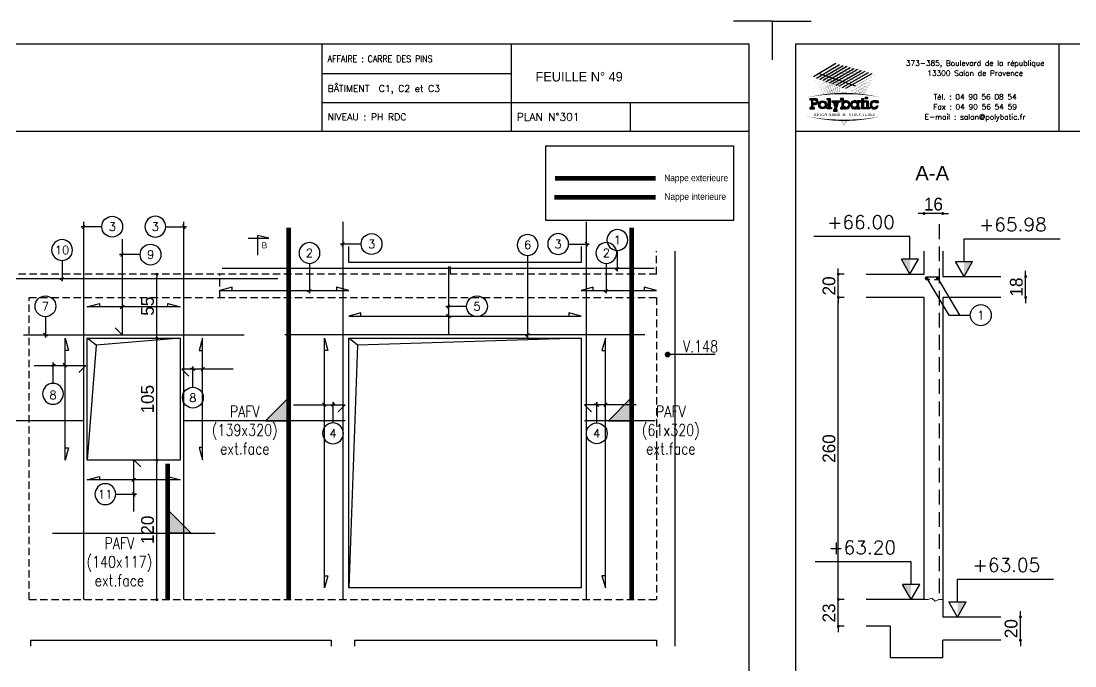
# Model space of a CAD drawing. Header units: metres. Extents: x -5618 to 118954, y -306 to 4637.
# Drawn here: x 39926 to 40833, y 1039 to 1594 of the extents above; entities that cross this region are included whole.
import ezdxf
from ezdxf.enums import TextEntityAlignment as Align

# ---------------------------------------------------------------- set-up
doc = ezdxf.new("R2010")
doc.units = ezdxf.units.M
doc.linetypes.add('CACHE', pattern=[9.525, 6.35, -3.175])
doc.linetypes.add('CACHEX2', pattern=[19.05, 12.7, -6.35])
for name, color, linetype in [('COTATION', 1, 'Continuous'), ('GO-CARTOUCHE', 7, 'Continuous'), ('GO-FER-HA', 140, 'Continuous'), ('GO-TEXTE', 9, 'Continuous'), ('K_ENT_M_Building_V.76', 7, 'Continuous'), ('STR_COTATION', 1, 'Continuous'), ('STR_TS', 22, 'Continuous'), ('STR_TS_TXT', 7, 'Continuous'), ('STR_VOI-POT', 6, 'Continuous')]:
    doc.layers.add(name, color=color, linetype=linetype)
doc.layers.add('Kofragna_forma', color=7, linetype='Continuous', lineweight=70)
doc.styles.add('GrDimensions', font='simplex.shx')
doc.styles.add('Lucida', font='LSANSI.TTF')
doc.styles.add('POLYBATIC', font='TIMES.TTF')
doc.styles.add('schéma', font='simplex.shx')
doc.styles.add('TEXTE', font='romans.shx')
doc.styles.add('TEXTE TS', font='romans.shx', dxfattribs={"width": 0.7, "oblique": 15})
doc.styles.add('TEXTEBA', font='ARIAL.TTF')
doc.dimstyles.new('COUPE-20', dxfattribs={"dimscale": 0.5, "dimtxt": 22, "dimasz": 5, "dimexe": 0.05, "dimexo": 0, "dimgap": 5, "dimtad": 1, "dimdec": 0, "dimdsep": 46, "dimtxsty": 'Standard', "dimblk1": 'DOT', "dimblk2": 'DOT', "dimsah": 1, "dimcen": 0, "dimdle": 150, "dimclrd": 1, "dimclre": 1, "dimclrt": 7, "dimadec": 0, "dimazin": 0, "dimtfac": 1, "dimtdec": 0, "dimtix": 1, "dimtmove": 2, "dimatfit": 3, "dimldrblk": 'DOT', "dimfxl": 0, "dimtvp": 1, "dimtolj": 1, "dimtzin": 0, "dimarcsym": 0})

# ---------------------------------------------------------------- blocks, each defined once
blk = doc.blocks.new('ime')
at = {"layer": 'COTATION', "const_width": 2.5}
blk.add_lwpolyline([(1.25, 0, -1), (-1.25, 0, -1)], format="xyb", close=True, dxfattribs=at)
at = {"layer": 'COTATION'}
blk.add_lwpolyline([(41.09, 0), (0, 0)], dxfattribs=at)
at = {"layer": 'COTATION', "color": 7, "style": 'TEXTE TS', "width": 0.8}
blk.add_attdef('NAME', (9.08, 2), '', height=10, dxfattribs=at)
blk = doc.blocks.new('mrega')
at = {"layer": 'STR_TS_TXT', "style": 'TEXTE TS', "width": 0.8}
for tag, p in [('ST10', (14.48, 0)), ('DIM', (14.48, -16)), ('NOTE', (14.48, -32))]:
    blk.add_attdef(tag, text='', height=10, dxfattribs=at).set_placement(p, align=Align.CENTER)
blk = doc.blocks.new('A$C6F247267')
blk.add_hatch(color=256).paths.add_polyline_path([(0, -0.2), (-0.2, 0), (0, 0)])
blk.add_lwpolyline([(-0.2, 0), (0, 0), (0, -0.2), (-0.2, 0)])
blk = doc.blocks.new('_DOT')
at = {"color": 0, "linetype": 'ByBlock'}
blk.add_line((-0.5, 0), (-1, 0), dxfattribs=at)
at = {"color": 0, "linetype": 'ByBlock', "const_width": 0.5}
blk.add_lwpolyline([(-0.25, 0, 1), (0.25, 0, 1)], format="xyb", close=True, dxfattribs=at)
blk = doc.blocks.new('*D993')
at = {"layer": 'DEFPOINTS', "color": 0, "lineweight": -3, "ltscale": 4.5}
for p in [(40042.39, 1215.79), (40062.54, 1215.79, 187.69), (40055.32, 1095.79, 187.69)]:
    blk.add_point(p, dxfattribs=at)
at = {"layer": 'STR_COTATION', "color": 1, "lineweight": -2, "ltscale": 4.5}
for p, q in [((40042.38, 1215.79), (40042.37, 1215.79)), ((40042.39, 1098.29), (40042.39, 1213.29)), ((40042.37, 1095.79), (40042.37, 1095.79))]:
    blk.add_line(p, q, dxfattribs=at)
at = {"layer": 'STR_COTATION', "color": 1, "lineweight": -2, "ltscale": 4.5, "xscale": 2.5, "yscale": 2.5, "zscale": 2.5}
for p, rotation in [((40042.39, 1215.79), 90), ((40042.39, 1095.79), 270)]:
    blk.add_blockref('_DOT', p, dxfattribs=dict(at, rotation=rotation))
at = {"layer": 'STR_COTATION', "color": 7, "lineweight": -3, "ltscale": 4.5, "insert": (40034.39, 1155.79), "char_height": 11, "attachment_point": 5, "rotation": 90}
blk.add_mtext('\\A1;120', dxfattribs=at)
blk = doc.blocks.new('*D994')
at = {"layer": 'DEFPOINTS', "color": 0, "lineweight": -3, "ltscale": 4.5}
for p in [(40042.39, 1320.79), (40062.54, 1320.79, 187.69), (40062.54, 1215.79, 187.69)]:
    blk.add_point(p, dxfattribs=at)
at = {"layer": 'STR_COTATION', "color": 1, "lineweight": -2, "ltscale": 4.5}
for p, q in [((40042.38, 1320.79), (40042.37, 1320.79)), ((40042.39, 1218.29), (40042.39, 1318.29)), ((40042.38, 1215.79), (40042.37, 1215.79))]:
    blk.add_line(p, q, dxfattribs=at)
at = {"layer": 'STR_COTATION', "color": 1, "lineweight": -2, "ltscale": 4.5, "xscale": 2.5, "yscale": 2.5, "zscale": 2.5}
for p, rotation in [((40042.39, 1320.79), 90), ((40042.39, 1215.79), 270)]:
    blk.add_blockref('_DOT', p, dxfattribs=dict(at, rotation=rotation))
at = {"layer": 'STR_COTATION', "color": 7, "lineweight": -3, "ltscale": 4.5, "insert": (40034.39, 1268.29), "char_height": 11, "attachment_point": 5, "rotation": 90}
blk.add_mtext('\\A1;105', dxfattribs=at)
blk = doc.blocks.new('*D995')
at = {"layer": 'DEFPOINTS', "color": 0, "lineweight": -3, "ltscale": 4.5}
for p in [(40042.39, 1375.79), (40062.54, 1375.79, 187.69), (40062.54, 1320.79, 187.69)]:
    blk.add_point(p, dxfattribs=at)
at = {"layer": 'STR_COTATION', "color": 1, "lineweight": -2, "ltscale": 4.5}
for p, q in [((40042.38, 1375.79), (40042.37, 1375.79)), ((40042.39, 1323.29), (40042.39, 1373.29)), ((40042.38, 1320.79), (40042.37, 1320.79))]:
    blk.add_line(p, q, dxfattribs=at)
at = {"layer": 'STR_COTATION', "color": 1, "lineweight": -2, "ltscale": 4.5, "xscale": 2.5, "yscale": 2.5, "zscale": 2.5}
for p, rotation in [((40042.39, 1375.79), 90), ((40042.39, 1320.79), 270)]:
    blk.add_blockref('_DOT', p, dxfattribs=dict(at, rotation=rotation))
at = {"layer": 'STR_COTATION', "color": 7, "lineweight": -3, "ltscale": 4.5, "insert": (40034.39, 1348.29), "char_height": 11, "attachment_point": 5, "rotation": 90}
blk.add_mtext('\\A1;55', dxfattribs=at)
blk = doc.blocks.new('A$C492E529B')
for color, points in [(140, [(1.413, 0.725, 1), (1.563, 0.725, 1)]), (256, [(-0.938, 0.7), (-1.138, 0.7), (-1.138, 0.6), (-1.038, 0.6), (-1.038, 0.1), (-1.138, 0.1), (-1.138, 0), (-0.838, 0), (-0.838, 0.1), (-0.938, 0.1)]), (256, [(-0.367, 0.45), (-0.268, 0.45), (-0.268, 0.55), (-0.523, 0.55), (-0.523, 0.45), (-0.473, 0.45), (-0.543, 0.253), (-0.612, 0.45), (-0.562, 0.45), (-0.562, 0.55), (-0.818, 0.55), (-0.818, 0.45), (-0.718, 0.45), (-0.595, 0.101), (-0.648, -0.05), (-0.718, -0.05), (-0.718, -0.15), (-0.468, -0.15), (-0.468, -0.05), (-0.543, -0.05)]), (256, [(1.393, 0.55), (1.292, 0.55), (1.292, 0.7), (1.193, 0.7), (1.193, 0.55), (1.093, 0.55), (1.093, 0.45), (1.193, 0.45), (1.193, 0), (1.393, 0), (1.393, 0.1), (1.292, 0.1), (1.292, 0.45), (1.393, 0.45)]), (256, [(1.613, 0.55), (1.413, 0.55), (1.413, 0.45), (1.513, 0.45), (1.513, 0.1), (1.413, 0.1), (1.413, 0), (1.712, 0), (1.712, 0.1), (1.613, 0.1)]), (256, [(2.13, 0.4), (2.283, 0.4), (2.283, 0.55), (2.183, 0.55), (2.183, 0.487, 3.359496), (2.272, 0.2), (2.166, 0.2, -3.125802)])]:
    blk.add_hatch(color=color).paths.add_polyline_path(points)
h = blk.add_hatch(color=256)
h.paths.add_polyline_path([(-1.983, 0.1), (-2.083, 0.1), (-2.083, 0.3), (-1.933, 0.3, 1), (-1.933, 0.7), (-2.283, 0.7), (-2.283, 0.6), (-2.183, 0.6), (-2.183, 0.1), (-2.283, 0.1), (-2.283, 0), (-1.983, 0)])
h.paths.add_polyline_path([(-2.083, 0.4), (-2.083, 0.6), (-1.933, 0.6, -1), (-1.933, 0.4)], flags=16)
h = blk.add_hatch(color=256)
h.paths.add_polyline_path([(-1.158, 0.275, 1), (-1.708, 0.275, 1)])
h.paths.add_polyline_path([(-1.608, 0.275, -1), (-1.258, 0.275, -1)], flags=16)
h = blk.add_hatch(color=256)
h.paths.add_polyline_path([(-0.047, 0.487), (-0.047, 0.7), (-0.248, 0.7), (-0.248, 0.6), (-0.147, 0.6), (-0.147, 0.1), (-0.248, 0.1), (-0.248, 0), (-0.047, 0), (-0.047, 0.063, 2.12132)])
h.paths.add_polyline_path([(-0.047, 0.275, -1), (0.303, 0.275, -1)], flags=16)
h = blk.add_hatch(color=256)
h.paths.add_polyline_path([(1.073, 0.1), (0.973, 0.1), (0.973, 0.45), (1.073, 0.45), (1.073, 0.55), (0.873, 0.55), (0.873, 0.487, 2.12132), (0.873, 0.063), (0.873, 0), (1.073, 0)])
h.paths.add_polyline_path([(0.523, 0.275, -1), (0.873, 0.275, -1)], flags=16)
for p, q in [((-0.595, 0.101), (-0.718, 0.45)), ((-0.648, -0.05), (-0.595, 0.101)), ((-0.543, 0.253), (-0.612, 0.45)), ((-0.543, -0.05), (-0.367, 0.45)), ((-0.543, 0.253), (-0.473, 0.45)), ((0.873, 0.55), (0.873, 0.487)), ((1.073, 0.55), (0.873, 0.55)), ((0.873, 0.063), (0.873, 0)), ((0.973, 0.1), (0.973, 0.45)), ((0.973, 0.45), (1.073, 0.45)), ((1.073, 0.1), (0.973, 0.1)), ((1.073, 0.45), (1.073, 0.55)), ((1.073, 0), (1.073, 0.1)), ((2.166, 0.2), (2.272, 0.2)), ((0.873, 0), (1.073, 0))]:
    blk.add_line(p, q)
for points in [[(-2.283, 0.7), (-1.933, 0.7)], [(-2.283, 0.7), (-2.283, 0.6), (-2.183, 0.6), (-2.183, 0.1), (-2.283, 0.1), (-2.283, 0), (-1.983, 0), (-1.983, 0.1), (-2.083, 0.1), (-2.083, 0.3), (-1.933, 0.3)], [(-2.083, 0.4), (-2.083, 0.6), (-1.933, 0.6)], [(-2.083, 0.4), (-1.933, 0.4)], [(-1.138, 0.7), (-0.938, 0.7), (-0.938, 0.1), (-0.838, 0.1), (-0.838, 0), (-1.138, 0), (-1.138, 0.1), (-1.038, 0.1), (-1.038, 0.6), (-1.138, 0.6), (-1.138, 0.7)], [(-0.818, 0.55), (-0.562, 0.55)], [(-0.818, 0.55), (-0.818, 0.45), (-0.718, 0.45)], [(-0.612, 0.45), (-0.562, 0.45), (-0.562, 0.55)], [(-0.523, 0.55), (-0.268, 0.55), (-0.268, 0.45), (-0.367, 0.45)], [(-0.473, 0.45), (-0.523, 0.45), (-0.523, 0.55)], [(-0.248, 0.7), (-0.248, 0.6), (-0.147, 0.6), (-0.147, 0.1), (-0.248, 0.1), (-0.248, 0), (-0.047, 0), (-0.047, 0.063)], [(-0.047, 0.487), (-0.047, 0.7), (-0.248, 0.7)], [(1.093, 0.55), (1.193, 0.55), (1.193, 0.7), (1.292, 0.7), (1.292, 0.55), (1.393, 0.55), (1.393, 0.45), (1.292, 0.45), (1.292, 0.1), (1.393, 0.1), (1.393, 0), (1.193, 0), (1.193, 0.45), (1.093, 0.45)], [(1.093, 0.45), (1.093, 0.55)], [(1.413, 0.45), (1.413, 0.55), (1.613, 0.55), (1.613, 0.1), (1.712, 0.1), (1.712, 0), (1.413, 0), (1.413, 0.1), (1.513, 0.1), (1.513, 0.45), (1.413, 0.45)], [(2.183, 0.487), (2.183, 0.55), (2.283, 0.55), (2.283, 0.4), (2.13, 0.4)], [(-0.648, -0.05), (-0.718, -0.05), (-0.718, -0.15), (-0.468, -0.15), (-0.468, -0.05), (-0.543, -0.05)]]:
    blk.add_lwpolyline(points)
at = {"color": 140}
blk.add_circle((1.488, 0.725), 0.075, dxfattribs=at)
for centre, radius in [((-1.433, 0.275), 0.275), ((-1.433, 0.275), 0.175), ((0.128, 0.275), 0.175), ((0.698, 0.275), 0.175)]:
    blk.add_circle(centre, radius)
for centre, radius, start, end in [((-1.933, 0.5), 0.2, 270, 90), ((-1.933, 0.5), 0.1, 270, 90), ((0.128, 0.275), 0.275, 230.4788, 129.5212), ((0.698, 0.275), 0.275, 50.4788, 309.5212), ((2.008, 0.275), 0.275, 50.4788, 344.17338), ((2.008, 0.275), 0.175, 45.58469, 334.62307)]:
    blk.add_arc(centre, radius, start, end)
blk = doc.blocks.new('POLYBATIC')
at = {"color": 140}
for p, q in [((-0.43, 3.281), (-1.602, 2.578)), ((-1.435, 2.518), (-0.241, 3.228)), ((-1.309, 2.754), (0.586, 2.109)), ((-1.268, 2.457), (-0.053, 3.175)), ((0.135, 3.121), (-1.101, 2.397)), ((-0.934, 2.337), (0.323, 3.068)), ((-0.767, 2.276), (0.511, 3.015)), ((0.7, 2.962), (-0.6, 2.216)), ((-0.433, 2.156), (0.888, 2.908)), ((1.076, 2.855), (-0.266, 2.095)), ((-0.099, 2.035), (1.264, 2.802)), ((1.452, 2.749), (0.067, 1.974))]:
    blk.add_line(p, q, dxfattribs=at)
for points in [[(-1.602, 2.578, 0, 0.0156, 0), (-1.016, 2.93, 0, 0, 0)], [(-1.435, 2.518, 0, 0.0156, 0), (-0.838, 2.873, 0, 0, 0)], [(-0.361, 2.432, 0.0156, 0, 0), (-1.309, 2.754, 0, 0, 0)], [(-0.8, 1.684, 0.0121, 0, 0), (-1.309, 2.754, 0, 0, 0)], [(-1.268, 2.457, 0, 0.0156, 0), (-0.661, 2.816, 0, 0, 0)], [(-0.2, 2.524, 0.0156, 0, 0), (-1.162, 2.842, 0, 0, 0)], [(-0.692, 1.693, 0.0126, 0, 0), (-1.162, 2.842, 0, 0, 0)], [(-1.101, 2.397, 0, 0.0156, 0), (-0.483, 2.759, 0, 0, 0)], [(-1.016, 2.93, 0.0156, 0, 0), (-0.43, 3.281, 0, 0, 0)], [(-0.039, 2.617, 0.0156, 0, 0), (-1.016, 2.93, 0, 0, 0)], [(-0.589, 1.7, 0.0131, 0, 0), (-1.016, 2.93, 0, 0, 0)], [(-0.391, 2.983, 0, 0.0156, 0), (-0.923, 2.663, 0, 0, 0)], [(0.122, 2.71, 0.0156, 0, 0), (-0.869, 3.018, 0, 0, 0)], [(-0.491, 1.706, 0.0136, 0, 0), (-0.869, 3.018, 0, 0, 0)], [(-0.838, 2.873, 0.0156, 0, 0), (-0.241, 3.228, 0, 0, 0)], [(0.283, 2.803, 0.0156, 0, 0), (-0.723, 3.105, 0, 0, 0)], [(-0.398, 1.71, 0.014, 0, 0), (-0.723, 3.105, 0, 0, 0)], [(-0.661, 2.816, 0.0156, 0, 0), (-0.053, 3.175, 0, 0, 0)], [(0.444, 2.896, 0.0156, 0, 0), (-0.576, 3.193, 0, 0, 0)], [(-0.309, 1.714, 0.0145, 0, 0), (-0.576, 3.193, 0, 0, 0)], [(-0.483, 2.759, 0.0156, 0, 0), (0.135, 3.121, 0, 0, 0)], [(0.605, 2.988, 0.0156, 0, 0), (-0.43, 3.281, 0, 0, 0)], [(-0.225, 1.716, 0.0149, 0, 0), (-0.43, 3.281, 0, 0, 0)], [(-0.305, 2.702, 0.0156, 0, 0), (0.323, 3.068, 0, 0, 0)], [(-0.128, 2.646, 0.0156, 0, 0), (0.511, 3.015, 0, 0, 0)], [(0.05, 2.589, 0.0156, 0, 0), (0.7, 2.962, 0, 0, 0)], [(0.227, 2.532, 0.0156, 0, 0), (0.888, 2.908, 0, 0, 0)], [(1.289, 2.5, 0, 0.0156, 0), (0.283, 2.803, 0, 0, 0)], [(0.405, 2.475, 0.0156, 0, 0), (1.076, 2.855, 0, 0, 0)], [(1.465, 2.598, 0, 0.0156, 0), (0.444, 2.896, 0, 0, 0)], [(0.582, 2.418, 0.0156, 0, 0), (1.264, 2.802, 0, 0, 0)], [(1.641, 2.695, 0, 0.0156, 0), (0.605, 2.988, 0, 0, 0)], [(0.76, 2.362, 0.0156, 0, 0), (1.452, 2.749, 0, 0, 0)], [(-0.684, 2.246, 0.0156, 0, 0), (-1.602, 2.578, 0, 0, 0)], [(-1.031, 1.66, 0.0111, 0, 0), (-1.602, 2.578, 0, 0, 0)], [(-1.456, 2.344, 0, 0.0156, 0), (-0.923, 2.663, 0, 0, 0)], [(-0.522, 2.339, 0.0156, 0, 0), (-1.455, 2.666, 0, 0, 0)], [(-0.913, 1.673, 0.0116, 0, 0), (-1.455, 2.666, 0, 0, 0)], [(-1.31, 2.109, 0, 0.0156, 0), (-0.831, 2.397, 0, 0, 0)], [(-0.934, 2.337, 0, 0.0156, 0), (-0.305, 2.702, 0, 0, 0)], [(-0.352, 2.685, 0, 0.0156, 0), (-0.831, 2.397, 0, 0, 0)], [(-0.767, 2.276, 0, 0.0156, 0), (-0.128, 2.646, 0, 0, 0)], [(-0.312, 2.386, 0, 0.0156, 0), (-0.739, 2.131, 0, 0, 0)], [(0.234, 1.914, 0, 0.0156, 0), (-0.684, 2.246, 0, 0, 0)], [(-0.6, 2.216, 0, 0.0156, 0), (0.05, 2.589, 0, 0, 0)], [(0.41, 2.012, 0, 0.0156, 0), (-0.522, 2.339, 0, 0, 0)], [(-0.433, 2.156, 0, 0.0156, 0), (0.227, 2.532, 0, 0, 0)], [(0.586, 2.109, 0, 0.0156, 0), (-0.361, 2.432, 0, 0, 0)], [(-0.266, 2.095, 0, 0.0156, 0), (0.405, 2.475, 0, 0, 0)], [(0.762, 2.207, 0, 0.0156, 0), (-0.2, 2.524, 0, 0, 0)], [(-0.099, 2.035, 0, 0.0156, 0), (0.582, 2.418, 0, 0, 0)], [(0.937, 2.305, 0, 0.0156, 0), (-0.039, 2.617, 0, 0, 0)], [(0.067, 1.974, 0, 0.0156, 0), (0.76, 2.362, 0, 0, 0)], [(1.113, 2.402, 0, 0.0156, 0), (0.122, 2.71, 0, 0, 0)], [(0.234, 1.914, 0, 0.0156, 0), (0.937, 2.305, 0, 0, 0)], [(0.587, 1.7, 0.00718, 0, 0), (0.762, 2.207, 0, 0, 0)], [(0.689, 1.693, 0.0083, 0, 0), (0.937, 2.305, 0, 0, 0)], [(0.765, 1.884, 0.0156, 0, 0), (1.342, 2.205, 0, 0, 0)], [(0.781, 1.685, 0.00933, 0, 0), (1.113, 2.402, 0, 0, 0)], [(0.852, 2.095, 0.0156, 0, 0), (1.491, 2.45, 0, 0, 0)], [(0.865, 1.678, 0.0103, 0, 0), (1.289, 2.5, 0, 0, 0)], [(0.937, 2.305, 0.0156, 0, 0), (1.641, 2.695, 0, 0, 0)], [(0.942, 1.67, 0.0112, 0, 0), (1.465, 2.598, 0, 0, 0)], [(1.012, 1.663, 0.012, 0, 0), (1.641, 2.695, 0, 0, 0)], [(-1.953, 1.508, 0, 0.0781, -0.053843), (0, 1.719, 0, 0, 0)], [(-1.165, 1.875, 0, 0.0156, 0), (-0.739, 2.131, 0, 0, 0)], [(-1.019, 1.641, 0, 0.0156, 0), (-0.646, 1.864, 0, 0, 0)], [(-0.273, 2.088, 0, 0.0156, 0), (-0.646, 1.864, 0, 0, 0)], [(-0.234, 1.79, 0, 0.00638, 0), (-0.365, 1.711, 0, 0.00638, 0)], [(1.953, 1.508, 0, 0.0781, 0.053843), (0, 1.719, 0, 0, 0)], [(0.213, 1.74, 0, 0.0156, 0), (0.852, 2.095, 0, 0, 0)], [(0.21, 1.716, 0.00323, 0, 0), (0.234, 1.914, 0, 0, 0)], [(0.349, 1.712, 0.00465, 0, 0), (0.41, 2.012, 0, 0, 0)], [(0.447, 1.708, 0.00693, 0.0156, 0), (0.767, 1.886, 0, 0, 0)], [(0.474, 1.706, 0.00597, 0, 0), (0.586, 2.109, 0, 0, 0)], [(0.68, 1.675, 0.0156, 0, 0), (1.193, 1.96, 0, 0, 0)], [(0.96, 1.668, 0.00293, 0, 0), (1.044, 1.715, 0, 0, 0)], [(-1.953, 0.523, 0, 0.0781, 0.053843), (0, 0.312, 0, 0, 0)], [(1.953, 0.523, 0, 0.0781, -0.053843), (0, 0.312, 0, 0, 0)], [(0, 0, 0, 0.00381, 0), (-0.195, 0.315, 0, 0.00381, 0)], [(0, 0, 0, 0.00368, 0), (-0.171, 0.314, 0, 0.00368, 0)], [(0, 0, 0, 0.00356, 0), (-0.149, 0.314, 0, 0.00356, 0)], [(0, 0, 0, 0.00345, 0), (-0.128, 0.313, 0, 0.00345, 0)], [(0, 0, 0, 0.00334, 0), (-0.109, 0.313, 0, 0.00334, 0)], [(0, 0, 0, 0.00324, 0), (-0.09, 0.313, 0, 0.00324, 0)], [(0, 0, 0, 0.00315, 0), (-0.073, 0.313, 0, 0.00315, 0)], [(0, 0, 0, 0.00306, 0), (-0.056, 0.313, 0, 0.00306, 0)], [(0, 0, 0, 0.00306, 0), (-0.056, 0.313, 0, 0.00306, 0)], [(0, 0, 0, 0.00298, 0), (-0.041, 0.313, 0, 0.00298, 0)], [(0, 0, 0, 0.0051, 0), (0.038, 0.313, 0, 0.0051, 0)], [(0, 0, 0, 0.00425, 0), (0.127, 0.313, 0, 0.00425, 0)], [(0, 0, 0, 0.00408, 0), (0.145, 0.314, 0, 0.00408, 0)], [(0, 0, 0, 0.00392, 0), (0.162, 0.314, 0, 0.00392, 0)], [(0, 0, 0, 0.00378, 0), (0.177, 0.314, 0, 0.00378, 0)], [(0, 0, 0, 0.00365, 0), (0.191, 0.315, 0, 0.00365, 0)], [(0, 0, 0, 0.00486, 0), (0.064, 0.313, 0, 0.00486, 0)], [(0, 0, 0, 0.00464, 0), (0.087, 0.313, 0, 0.00464, 0)], [(0, 0, 0, 0.00443, 0), (0.108, 0.313, 0, 0.00443, 0)]]:
    blk.add_lwpolyline(points, format="xyseb", dxfattribs=at)
at = {"color": 5, "xscale": 0.78125, "yscale": 0.78125, "zscale": 0.78125}
blk.add_blockref('A$C492E529B', (0, 0.91), dxfattribs=at)
at = {"lineweight": 60, "style": 'POLYBATIC'}
for s, p in [('BÉTON ARMÉ', (-1.587, 0.547)), ('STRUCTURES', (0.24, 0.547))]:
    blk.add_text(s, height=0.1406, dxfattribs=at).set_placement(p)
at = {"color": 140, "style": 'POLYBATIC'}
blk.add_text('&', height=0.141, dxfattribs=at).set_placement((0, 0.547), align=Align.CENTER)
blk = doc.blocks.new('*D1007')
at = {"layer": 'COTATION', "color": 1, "lineweight": -2, "ltscale": 4.5}
for p, q in [((40629.01, 1098.29), (40629.01, 1100.79)), ((40634.01, 1095.79), (40628.99, 1095.79)), ((40629.01, 1072.79), (40629.01, 1095.79)), ((40634.01, 1072.79), (40628.99, 1072.79)), ((40629.01, 1070.29), (40629.01, 1067.79))]:
    blk.add_line(p, q, dxfattribs=at)
at = {"layer": 'DEFPOINTS', "color": 0, "lineweight": -3, "ltscale": 4.5}
for p in [(40629.01, 1095.79), (40652.85, 1095.79), (40652.85, 1072.79)]:
    blk.add_point(p, dxfattribs=at)
at = {"layer": 'COTATION', "color": 1, "lineweight": -2, "ltscale": 4.5, "xscale": 2.5, "yscale": 2.5, "zscale": 2.5}
for p, rotation in [((40629.01, 1095.79), 270), ((40629.01, 1072.79), 90)]:
    blk.add_blockref('_DOT', p, dxfattribs=dict(at, rotation=rotation))
at = {"layer": 'COTATION', "color": 7, "lineweight": -3, "ltscale": 4.5, "insert": (40621.01, 1084.29), "char_height": 11, "attachment_point": 5, "rotation": 90}
blk.add_mtext('\\A1;23', dxfattribs=at)
blk = doc.blocks.new('*D1008')
at = {"layer": 'COTATION', "color": 1, "lineweight": -2, "ltscale": 4.5}
for p, q in [((40634.01, 1355.79), (40628.99, 1355.79)), ((40629.01, 1098.29), (40629.01, 1353.29)), ((40634.01, 1095.79), (40628.99, 1095.79))]:
    blk.add_line(p, q, dxfattribs=at)
at = {"layer": 'DEFPOINTS', "color": 0, "lineweight": -3, "ltscale": 4.5}
for p in [(40629.01, 1355.79), (40652.85, 1355.79), (40652.85, 1095.79)]:
    blk.add_point(p, dxfattribs=at)
at = {"layer": 'COTATION', "color": 1, "lineweight": -2, "ltscale": 4.5, "xscale": 2.5, "yscale": 2.5, "zscale": 2.5}
for p, rotation in [((40629.01, 1355.79), 90), ((40629.01, 1095.79), 270)]:
    blk.add_blockref('_DOT', p, dxfattribs=dict(at, rotation=rotation))
at = {"layer": 'COTATION', "color": 7, "lineweight": -3, "ltscale": 4.5, "insert": (40621.01, 1225.79), "char_height": 11, "attachment_point": 5, "rotation": 90}
blk.add_mtext('\\A1;260', dxfattribs=at)
blk = doc.blocks.new('*D1009')
at = {"layer": 'COTATION', "color": 1, "lineweight": -2, "ltscale": 4.5}
for p, q in [((40629.01, 1378.29), (40629.01, 1380.79)), ((40634.01, 1375.79), (40628.99, 1375.79)), ((40629.01, 1355.79), (40629.01, 1375.79)), ((40634.01, 1355.79), (40628.99, 1355.79)), ((40629.01, 1353.29), (40629.01, 1350.79))]:
    blk.add_line(p, q, dxfattribs=at)
at = {"layer": 'DEFPOINTS', "color": 0, "lineweight": -3, "ltscale": 4.5}
for p in [(40629.01, 1375.79), (40652.85, 1375.79), (40652.85, 1355.79)]:
    blk.add_point(p, dxfattribs=at)
at = {"layer": 'COTATION', "color": 1, "lineweight": -2, "ltscale": 4.5, "xscale": 2.5, "yscale": 2.5, "zscale": 2.5}
for p, rotation in [((40629.01, 1375.79), 270), ((40629.01, 1355.79), 90)]:
    blk.add_blockref('_DOT', p, dxfattribs=dict(at, rotation=rotation))
at = {"layer": 'COTATION', "color": 7, "lineweight": -3, "ltscale": 4.5, "insert": (40621.01, 1365.79), "char_height": 11, "attachment_point": 5, "rotation": 90}
blk.add_mtext('\\A1;20', dxfattribs=at)
blk = doc.blocks.new('*D1010')
at = {"layer": 'DEFPOINTS', "color": 0, "lineweight": -3, "ltscale": 4.5}
for p in [(40702.85, 1428.07), (40702.85, 1395.79, 187.69), (40718.85, 1395.79, 187.69)]:
    blk.add_point(p, dxfattribs=at)
at = {"layer": 'STR_COTATION', "color": 1, "lineweight": -2, "ltscale": 4.5}
for p, q in [((40700.35, 1428.07), (40697.85, 1428.07)), ((40702.85, 1428.08), (40702.85, 1428.09)), ((40718.85, 1428.07), (40702.85, 1428.07)), ((40718.85, 1428.08), (40718.85, 1428.09)), ((40721.35, 1428.07), (40723.85, 1428.07))]:
    blk.add_line(p, q, dxfattribs=at)
at = {"layer": 'STR_COTATION', "color": 1, "lineweight": -2, "ltscale": 4.5, "xscale": 2.5, "yscale": 2.5, "zscale": 2.5}
blk.add_blockref('_DOT', (40702.85, 1428.07), dxfattribs=at)
at = {"layer": 'STR_COTATION', "color": 1, "lineweight": -2, "ltscale": 4.5, "xscale": 2.5, "yscale": 2.5, "zscale": 2.5, "rotation": 180}
blk.add_blockref('_DOT', (40718.85, 1428.07), dxfattribs=at)
at = {"layer": 'STR_COTATION', "color": 7, "lineweight": -3, "ltscale": 4.5, "insert": (40710.85, 1436.07), "char_height": 11, "attachment_point": 5}
blk.add_mtext('\\A1;16', dxfattribs=at)
blk = doc.blocks.new('*D1011')
at = {"layer": 'DEFPOINTS', "color": 0, "lineweight": -3, "ltscale": 4.5}
for p in [(40768.85, 1080.79, 187.69), (40785.76, 1080.79), (40766.88, 1060.79, 187.69)]:
    blk.add_point(p, dxfattribs=at)
at = {"layer": 'STR_COTATION', "color": 1, "lineweight": -2, "ltscale": 4.5}
for p, q in [((40785.76, 1083.29), (40785.76, 1085.79)), ((40785.76, 1060.79), (40785.76, 1080.79)), ((40785.78, 1080.79), (40785.79, 1080.79)), ((40785.76, 1058.29), (40785.76, 1055.79)), ((40785.78, 1060.79), (40785.79, 1060.79))]:
    blk.add_line(p, q, dxfattribs=at)
at = {"layer": 'STR_COTATION', "color": 1, "lineweight": -2, "ltscale": 4.5, "xscale": 2.5, "yscale": 2.5, "zscale": 2.5}
for p, rotation in [((40785.76, 1080.79), 270), ((40785.76, 1060.79), 90)]:
    blk.add_blockref('_DOT', p, dxfattribs=dict(at, rotation=rotation))
at = {"layer": 'STR_COTATION', "color": 7, "lineweight": -3, "ltscale": 4.5, "insert": (40777.76, 1070.79), "char_height": 11, "attachment_point": 5, "rotation": 90}
blk.add_mtext('\\A1;20', dxfattribs=at)
blk = doc.blocks.new('*D1012')
at = {"layer": 'DEFPOINTS', "color": 0, "lineweight": -3, "ltscale": 4.5}
for p in [(40768.85, 1373.79, 281.53), (40790.26, 1373.79), (40768.85, 1355.79, 281.53)]:
    blk.add_point(p, dxfattribs=at)
at = {"layer": 'STR_COTATION', "color": 1, "lineweight": -2, "ltscale": 4.5}
for p, q in [((40790.26, 1376.29), (40790.26, 1378.79)), ((40790.26, 1355.79), (40790.26, 1373.79)), ((40790.27, 1373.79), (40790.28, 1373.79)), ((40790.26, 1353.29), (40790.26, 1350.79)), ((40790.27, 1355.79), (40790.28, 1355.79))]:
    blk.add_line(p, q, dxfattribs=at)
at = {"layer": 'STR_COTATION', "color": 1, "lineweight": -2, "ltscale": 4.5, "xscale": 2.5, "yscale": 2.5, "zscale": 2.5}
for p, rotation in [((40790.26, 1373.79), 270), ((40790.26, 1355.79), 90)]:
    blk.add_blockref('_DOT', p, dxfattribs=dict(at, rotation=rotation))
at = {"layer": 'STR_COTATION', "color": 7, "lineweight": -3, "ltscale": 4.5, "insert": (40782.26, 1364.79), "char_height": 11, "attachment_point": 5, "rotation": 90}
blk.add_mtext('\\A1;18', dxfattribs=at)

msp = doc.modelspace()

# ---------------------------------------------------------------- linework, layer by layer
for p, q in [((40184.42, 1573.71), (40184.42, 1498.77)), ((40347.39, 1573.74), (40347.39, 1498.77)), ((40184.42, 1548.71), (40347.39, 1548.71)), ((40184.42, 1523.72), (40347.39, 1523.72)), ((40347.39, 1523.74), (40552.24, 1523.74)), ((40449.73, 1523.74), (40449.73, 1498.77))]:
    msp.add_line(p, q)
at = {"color": 7, "linetype": 'Continuous', "lineweight": -3}
for p, q in [((40698.03, 1388.79, 187.69), (40683.28, 1388.79, 187.69)), ((40690.65, 1375.79, 187.69), (40683.28, 1388.79, 187.69)), ((40698.03, 1388.79, 187.69), (40683.28, 1388.79, 187.69)), ((40690.65, 1375.79, 187.69), (40683.28, 1388.79, 187.69)), ((40690.65, 1375.79, 187.69), (40698.03, 1388.79, 187.69)), ((40690.65, 1375.79, 187.69), (40698.03, 1388.79, 187.69)), ((40729.84, 1386.79, 281.53), (40744.59, 1386.79, 281.53)), ((40737.22, 1373.79, 281.53), (40729.84, 1386.79, 281.53)), ((40729.84, 1386.79, 281.53), (40744.59, 1386.79, 281.53)), ((40737.22, 1373.79, 281.53), (40729.84, 1386.79, 281.53)), ((40737.22, 1373.79, 281.53), (40744.59, 1386.79, 281.53)), ((40737.22, 1373.79, 281.53), (40744.59, 1386.79, 281.53)), ((40699.08, 1108.79, 187.69), (40684.33, 1108.79, 187.69)), ((40691.71, 1095.79, 187.69), (40684.33, 1108.79, 187.69)), ((40699.08, 1108.79, 187.69), (40684.33, 1108.79, 187.69)), ((40691.71, 1095.79, 187.69), (40684.33, 1108.79, 187.69)), ((40691.71, 1095.79, 187.69), (40699.08, 1108.79, 187.69)), ((40691.71, 1095.79, 187.69), (40699.08, 1108.79, 187.69)), ((40724.27, 1093.79, 187.69), (40739.02, 1093.79, 187.69)), ((40731.65, 1080.79, 187.69), (40724.27, 1093.79, 187.69)), ((40724.27, 1093.79, 187.69), (40739.02, 1093.79, 187.69)), ((40731.65, 1080.79, 187.69), (40724.27, 1093.79, 187.69)), ((40731.65, 1080.79, 187.69), (40739.02, 1093.79, 187.69)), ((40731.65, 1080.79, 187.69), (40739.02, 1093.79, 187.69))]:
    msp.add_line(p, q, dxfattribs=at)
for points in [[(40572.24, 1560.38), (40572.24, 1593.71), (40538.91, 1593.71)], [(40572.24, 1560.38), (40572.24, 1593.71), (40605.57, 1593.71)], [(40818.88, 1573.71), (40818.89, 1498.77)], [(40552.24, 1498.77), (39192.38, 1498.77)], [(41952.1, 1498.77), (40592.24, 1498.77)]]:
    msp.add_lwpolyline(points)
for points in [[(39192.38, 1573.71), (39192.38, 623.81), (40552.24, 623.81), (40552.24, 1573.71)], [(40592.24, 1573.71), (40592.24, 623.81), (41952.1, 623.81), (41952.1, 1573.71)]]:
    msp.add_lwpolyline(points, close=True)
at = {"lineweight": 18, "elevation": 187.69}
msp.add_lwpolyline([(40718.85, 1095.79), (40715.39, 1095.79), (40712.37, 1094.36), (40709.62, 1097.13), (40706.46, 1095.79), (40702.85, 1095.79)], dxfattribs=at)
at = {"color": 7, "linetype": 'Continuous', "lineweight": -3}
for points in [[(40683.28, 1388.79, 187.69), (40690.65, 1375.79, 187.69), (40690.65, 1388.76, 187.69)], [(40683.28, 1388.79, 187.69), (40690.65, 1375.79, 187.69), (40690.65, 1388.76, 187.69)], [(40744.59, 1386.79, 281.53), (40737.22, 1373.79, 281.53), (40737.22, 1386.76, 281.53)], [(40744.59, 1386.79, 281.53), (40737.22, 1373.79, 281.53), (40737.22, 1386.76, 281.53)], [(40684.33, 1108.79, 187.69), (40691.71, 1095.79, 187.69), (40691.71, 1108.75, 187.69)], [(40684.33, 1108.79, 187.69), (40691.71, 1095.79, 187.69), (40691.71, 1108.75, 187.69)], [(40739.02, 1093.79, 187.69), (40731.65, 1080.79, 187.69), (40731.65, 1093.75, 187.69)], [(40739.02, 1093.79, 187.69), (40731.65, 1080.79, 187.69), (40731.65, 1093.75, 187.69)]]:
    msp.add_solid(points, dxfattribs=at)
at = {"layer": 'COTATION'}
for p, q in [((40010.85, 1346.2, 375.38), (40014.21, 1349.15, 375.38)), ((40295.22, 1338.17, 281.53), (40291.87, 1341.12, 281.53)), ((39964.6, 1295.9, 281.53), (39961.65, 1299.25, 281.53)), ((40080.47, 1292.61, 281.53), (40083.42, 1295.96, 281.53)), ((40187.86, 1261.87, 281.53), (40184.91, 1265.22, 281.53)), ((40427.22, 1261.87, 281.53), (40430.17, 1265.22, 281.53)), ((40024.16, 1200.3, 281.53), (40020.81, 1197.35, 281.53))]:
    msp.add_line(p, q, dxfattribs=at)
for points, elevation in [([(40107.1, 1361.81), (40107.1, 1364.81), (40096.54, 1361.81), (40207.54, 1361.81), (40196.98, 1364.81), (40196.98, 1361.81)], 281.53), ([(40418.1, 1361.81), (40418.1, 1364.81), (40407.54, 1361.81), (40472.49, 1361.81), (40461.93, 1364.81), (40461.93, 1361.81)], 281.53), ([(40051.98, 1347.67), (40051.98, 1350.67), (40062.54, 1347.67), (39982.54, 1347.67), (39993.1, 1350.67), (39993.1, 1347.67)], 281.53), ([(40218.1, 1339.64), (40218.1, 1342.64), (40207.54, 1339.64), (40407.54, 1339.64), (40396.98, 1342.64), (40396.98, 1339.64)], 281.53), ([(39963.35, 1226.35), (39966.35, 1226.35), (39963.35, 1215.79), (39963.35, 1320.79), (39966.35, 1310.23), (39963.35, 1310.23)], 187.69), ([(40081.73, 1226.62), (40078.73, 1226.62), (40081.73, 1216.07), (40081.73, 1320.79), (40078.73, 1310.23), (40081.73, 1310.23)], 187.69), ([(40186.6, 1116.35), (40189.6, 1116.35), (40186.6, 1105.79), (40186.6, 1320.79), (40189.6, 1310.23), (40186.6, 1310.23)], 187.69), ([(40428.47, 1116.35), (40425.47, 1116.35), (40428.47, 1105.79), (40428.47, 1320.79), (40425.47, 1310.23), (40428.47, 1310.23)], 187.69), ([(40051.98, 1198.83), (40051.98, 1201.83), (40062.54, 1198.83), (39982.54, 1198.83), (39993.1, 1201.83), (39993.1, 1198.83)], 187.69)]:
    msp.add_lwpolyline(points, dxfattribs=dict(at, elevation=elevation))
at = {"layer": 'GO-FER-HA'}
for points, elevation in [([(39995.01, 1416.8, -512.322006), (39995.01, 1416.73), (39977.14, 1416.73), (39979.54, 1416.73), (39978.64, 1415.04), (39980.44, 1418.43)], 93.84), ([(40050.07, 1416.8, 512.322006), (40050.07, 1416.73), (40067.94, 1416.73), (40065.54, 1416.73), (40066.44, 1415.04), (40064.64, 1418.43)], 93.84), ([(40218.26, 1401.84, -512.322006), (40218.26, 1401.77), (40200.39, 1401.77), (40202.79, 1401.77), (40201.89, 1400.07), (40203.69, 1403.47)], 281.53), ([(40361.59, 1392.06, 512.322006), (40361.52, 1392.06), (40361.52, 1321.39), (40361.52, 1323.79), (40359.82, 1322.89), (40363.21, 1324.68)], 187.69), ([(40396.82, 1401.84, 512.322006), (40396.82, 1401.77), (40414.68, 1401.77), (40412.28, 1401.77), (40413.18, 1400.07), (40411.39, 1403.47)], 281.53), ([(40438.85, 1396.29, 512.322006), (40438.78, 1396.29), (40438.78, 1378.42), (40438.78, 1380.82), (40437.08, 1379.93), (40440.48, 1381.72)], 281.53), ([(39960.85, 1387.68, 512.322006), (39960.78, 1387.68), (39960.78, 1369.81), (39960.78, 1372.21), (39959.08, 1371.31), (39962.47, 1373.11)], 281.53), ([(40028, 1392.76, -512.322006), (40028, 1392.69), (40010.13, 1392.69), (40012.53, 1392.69), (40011.63, 1390.99), (40013.43, 1394.39)], 375.38), ([(40173.83, 1385.15, 512.322006), (40173.76, 1385.15), (40173.76, 1359.41), (40173.76, 1361.81), (40172.06, 1360.91), (40175.45, 1362.71)], 281.53), ([(40429.32, 1385.15, 512.322006), (40429.25, 1385.15), (40429.25, 1359.41), (40429.25, 1361.81), (40427.56, 1360.91), (40430.95, 1362.71)], 281.53), ([(39946.47, 1339.26, -512.322006), (39946.54, 1339.26), (39946.54, 1321.39), (39946.54, 1323.79), (39948.23, 1322.89), (39944.84, 1324.68)], 187.69), ([(40309.01, 1348.25, -512.322006), (40309.01, 1348.18), (40291.14, 1348.18), (40293.54, 1348.18), (40292.65, 1346.48), (40294.44, 1349.87)], 281.53), ([(39952.97, 1281.86, 512.322006), (39953.04, 1281.86), (39953.04, 1299.73), (39953.04, 1297.33), (39954.73, 1298.22), (39951.34, 1296.43)], 281.53), ([(40073.45, 1278.57, -512.322006), (40073.38, 1278.57), (40073.38, 1296.44), (40073.38, 1294.04), (40071.68, 1294.93), (40075.07, 1293.14)], 281.53), ([(40193.98, 1247.83, 512.322006), (40194.05, 1247.83), (40194.05, 1265.69), (40194.05, 1263.29), (40195.75, 1264.19), (40192.35, 1262.4)], 281.53), ([(40421.1, 1247.83, -512.322006), (40421.03, 1247.83), (40421.03, 1265.69), (40421.03, 1263.29), (40419.33, 1264.19), (40422.72, 1262.4)], 281.53), ([(40007.02, 1186.57, 512.322006), (40007.02, 1186.5), (40024.89, 1186.5), (40022.49, 1186.5), (40023.38, 1184.8), (40021.59, 1188.2)], 281.53)]:
    msp.add_lwpolyline(points, format="xyb", dxfattribs=dict(at, elevation=elevation))
at = {"layer": 'GO-FER-HA', "elevation": 93.84}
for points in [[(40705.23, 1372.22), (40724.01, 1340.59), (40742.6, 1340.59)], [(40714.56, 1372.22), (40733.34, 1340.59), (40742.6, 1340.59)]]:
    msp.add_lwpolyline(points, dxfattribs=at)
at = {"layer": 'GO-FER-HA'}
msp.add_circle((40751.65, 1340.59, 93.84), 9.06, dxfattribs=at)
at = {"layer": 'GO-TEXTE', "elevation": 187.69, "flags": 128}
msp.add_lwpolyline([(40121.07, 1406.86), (40138.72, 1406.85), (40129.04, 1409.14), (40129.04, 1392.22)], dxfattribs=at)
at = {"layer": 'K_ENT_M_Building_V.76', "color": 30, "linetype": 'Continuous', "lineweight": -3}
for p, q in [((40684.15, 1408.29, 187.69), (40608.01, 1408.29, 187.69)), ((40684.15, 1408.29, 187.69), (40608.01, 1408.29, 187.69)), ((40690.65, 1408.29, 187.69), (40684.15, 1408.29, 187.69)), ((40690.65, 1408.29, 187.69), (40684.15, 1408.29, 187.69)), ((40690.65, 1388.79, 187.69), (40690.65, 1408.29, 187.69)), ((40690.65, 1388.79, 187.69), (40690.65, 1408.29, 187.69)), ((40737.22, 1386.79, 281.53), (40737.22, 1406.29, 281.53)), ((40737.22, 1406.29, 281.53), (40743.72, 1406.29, 281.53)), ((40737.22, 1386.79, 281.53), (40737.22, 1406.29, 281.53)), ((40737.22, 1406.29, 281.53), (40743.72, 1406.29, 281.53)), ((40743.72, 1406.29, 281.53), (40819.86, 1406.29, 281.53)), ((40743.72, 1406.29, 281.53), (40819.86, 1406.29, 281.53)), ((40685.21, 1128.29, 187.69), (40609.07, 1128.29, 187.69)), ((40685.21, 1128.29, 187.69), (40609.07, 1128.29, 187.69)), ((40691.71, 1128.29, 187.69), (40685.21, 1128.29, 187.69)), ((40691.71, 1128.29, 187.69), (40685.21, 1128.29, 187.69)), ((40691.71, 1108.79, 187.69), (40691.71, 1128.29, 187.69)), ((40691.71, 1108.79, 187.69), (40691.71, 1128.29, 187.69)), ((40731.65, 1093.79, 187.69), (40731.65, 1113.29, 187.69)), ((40731.65, 1113.29, 187.69), (40738.15, 1113.29, 187.69)), ((40731.65, 1093.79, 187.69), (40731.65, 1113.29, 187.69)), ((40731.65, 1113.29, 187.69), (40738.15, 1113.29, 187.69)), ((40738.15, 1113.29, 187.69), (40814.29, 1113.29, 187.69)), ((40738.15, 1113.29, 187.69), (40814.29, 1113.29, 187.69))]:
    msp.add_line(p, q, dxfattribs=at)
at = {"layer": 'Kofragna_forma', "linetype": 'CACHE', "lineweight": -3}
for p, q in [((40472.49, 1375.79, 187.69), (40472.49, 1395.79, 187.69)), ((40472.49, 1375.79, 187.69), (39716.54, 1375.79, 187.69)), ((40096.54, 1355.79, 187.69), (40096.54, 1375.79, 187.69)), ((39932.54, 1095.79, 187.69), (39932.54, 1355.79, 187.69)), ((39932.54, 1355.79, 187.69), (40472.49, 1355.79, 187.69)), ((40472.49, 1355.79, 187.69), (40472.49, 1095.79, 187.69)), ((39932.54, 1095.79, 187.69), (40472.49, 1095.79, 187.69))]:
    msp.add_line(p, q, dxfattribs=at)
at = {"layer": 'Kofragna_forma', "color": 4, "lineweight": -3}
for p, q in [((40488.59, 1055.79, 187.69), (40488.59, 1395.79, 187.69)), ((40702.85, 1375.79, 187.69), (40702.85, 1395.79, 187.69)), ((40718.85, 1395.79, 187.69), (40718.85, 1373.79, 187.69)), ((40652.85, 1375.79, 187.69), (40702.85, 1375.79, 187.69)), ((40718.85, 1373.79, 281.53), (40768.85, 1373.79, 281.53)), ((40702.85, 1355.79, 187.69), (40652.85, 1355.79, 187.69)), ((40702.85, 1095.79, 187.69), (40702.85, 1355.79, 187.69)), ((40718.85, 1355.79, 187.69), (40718.85, 1080.79, 187.69)), ((40768.85, 1355.79, 281.53), (40718.85, 1355.79, 281.53)), ((40702.85, 1095.79, 187.69), (40652.85, 1095.79, 187.69)), ((40768.85, 1080.79, 187.69), (40718.85, 1080.79, 187.69)), ((40673.85, 1072.79, 187.69), (40652.85, 1072.79, 187.69)), ((40673.85, 1045.79, 187.69), (40673.85, 1072.79, 187.69)), ((39933.54, 1060.79, 187.69), (39933.54, 1055.79, 187.69)), ((39933.54, 1060.79, 187.69), (40192.54, 1060.79, 187.69)), ((40192.54, 1060.79, 187.69), (40192.54, 1055.79, 187.69)), ((40212.54, 1060.79, 187.69), (40212.54, 1055.79, 187.69)), ((40212.54, 1060.79, 187.69), (40472.49, 1060.79, 187.69)), ((40472.49, 1060.79, 187.69), (40472.49, 1055.79, 187.69)), ((40768.85, 1060.79, 187.69), (40718.85, 1060.79, 187.69)), ((40718.85, 1045.79, 187.69), (40718.85, 1060.79, 187.69)), ((40718.85, 1045.79, 187.69), (40673.85, 1045.79, 187.69))]:
    msp.add_line(p, q, dxfattribs=at)
for points, elevation in [([(40407.54, 1399.79), (40407.54, 1385.79), (40207.54, 1385.79), (40207.54, 1399.79)], 281.53), ([(39982.54, 1320.79), (40062.54, 1320.79), (40062.54, 1215.79), (39982.54, 1215.79), (39982.54, 1320.79)], 187.69), ([(40062.54, 1320.79), (39990.19, 1314.67), (39982.54, 1215.79)], 187.69), ([(39990.19, 1314.67), (39982.54, 1320.79)], 93.84), ([(40207.54, 1320.79), (40407.54, 1320.79), (40407.54, 1105.79), (40207.54, 1105.79), (40207.54, 1320.79)], 281.53), ([(40407.54, 1320.79), (40215.19, 1314.67), (40207.54, 1105.79)], 281.53), ([(40215.19, 1314.67), (40207.54, 1320.79)], 187.69)]:
    msp.add_lwpolyline(points, dxfattribs=dict(at, elevation=elevation))
at = {"layer": 'STR_TS', "color": 7}
msp.add_lwpolyline([(40377.25, 1486.45), (40538.79, 1486.45), (40538.79, 1422.16), (40377.25, 1422.16)], close=True, dxfattribs=at)
at = {"layer": 'STR_TS', "linetype": 'CACHE', "ltscale": 2, "const_width": 4}
msp.add_lwpolyline([(40471.67, 1458.45), (40385.11, 1458.45)], dxfattribs=at)
at = {"layer": 'STR_TS', "const_width": 4}
msp.add_lwpolyline([(40471.67, 1442), (40384.55, 1442)], dxfattribs=at)
at = {"layer": 'STR_TS', "linetype": 'CACHE', "ltscale": 2, "const_width": 4, "elevation": 281.53}
for points in [[(40155.9, 1095.79), (40155.9, 1415.79)], [(40451.06, 1095.79), (40451.06, 1415.79)], [(40051.82, 1095.79), (40051.82, 1212.79)]]:
    msp.add_lwpolyline(points, dxfattribs=at)
at = {"layer": 'STR_TS', "color": 3, "elevation": 281.53}
for points in [[(39979.54, 1249.64), (39739.54, 1249.64)], [(40204.54, 1249.64), (40065.54, 1249.64)], [(40471.49, 1249.64), (40410.54, 1249.64)], [(39952.54, 1152.98), (40092.54, 1152.98)]]:
    msp.add_lwpolyline(points, dxfattribs=at)
at = {"layer": 'STR_VOI-POT'}
for p, q in [((39979.54, 1095.79, 93.84), (39979.54, 1420.79, 93.84)), ((40065.54, 1095.79, 93.84), (40065.54, 1420.79, 93.84)), ((40202.79, 1095.79, 281.53), (40202.79, 1420.79, 281.53)), ((40412.28, 1095.79, 281.53), (40412.28, 1420.79, 281.53)), ((40470.49, 1380.82, 187.69), (40098.54, 1380.82, 187.69)), ((40293.54, 1382.52, 281.53), (40293.54, 1323.44, 281.53)), ((40294.79, 1382.52, 281.53), (40294.79, 1376.44, 281.53)), ((39703.54, 1372.21, 281.53), (40146.54, 1372.21, 187.69)), ((39927.54, 1323.79, 187.69), (40117.54, 1323.79, 187.69)), ((40462.54, 1323.79, 187.69), (40152.54, 1323.79, 187.69))]:
    msp.add_line(p, q, dxfattribs=at)
at = {"layer": 'STR_VOI-POT', "color": 1, "linetype": 'CACHEX2', "elevation": 187.69}
msp.add_lwpolyline([(40715.85, 1418.79), (40715.85, 1095.79)], dxfattribs=at)
at = {"layer": 'STR_VOI-POT'}
for points, elevation in [([(40012.53, 1405.91), (40012.53, 1323.79), (40006.55, 1329.77)], 375.38), ([(39936.87, 1297.33), (39981.19, 1297.33), (39975.21, 1291.35)], 281.53), ([(40108.21, 1294.04), (40063.88, 1294.04), (40069.87, 1288.06)], 281.53), ([(40160.12, 1263.29), (40204.45, 1263.29), (40198.46, 1257.31)], 281.53), ([(40454.96, 1263.29), (40410.63, 1263.29), (40416.61, 1257.31)], 281.53), ([(40022.49, 1171.67), (40022.49, 1216), (40028.47, 1210.01)], 281.53)]:
    msp.add_lwpolyline(points, dxfattribs=dict(at, elevation=elevation))
at = {"layer": 'STR_VOI-POT', "const_width": 1.44, "elevation": 93.84}
for points in [[(40704.51, 1372.22, -1), (40705.95, 1372.22, -1)], [(40713.69, 1372.22, -1), (40715.13, 1372.22, -1)]]:
    msp.add_lwpolyline(points, format="xyb", close=True, dxfattribs=at)
at = {"layer": 'STR_VOI-POT', "elevation": 93.84}
msp.add_lwpolyline([(40707.85, 1370.92), (40705.23, 1370.92, -0.414214), (40703.92, 1372.22), (40703.92, 1372.31, -0.414214), (40705.23, 1373.62), (40714.41, 1373.62, -0.431995), (40715.72, 1372.22), (40715.72, 1372.22, -0.414214), (40714.41, 1370.92), (40711.8, 1370.92)], format="xyb", dxfattribs=at)

# ---------------------------------------------------------------- block references
at = {"xscale": 16.49835000000894, "yscale": 16.49834999989253, "zscale": 16.49835000000003}
msp.add_blockref('POLYBATIC', (40634.01, 1503.09), dxfattribs=at)
at = {"layer": 'COTATION'}
ref = msp.add_blockref('ime', (40482.05, 1306.69, 187.69), dxfattribs=at)
ref.add_attrib('NAME', 'V.148', (40495.32, 1308.69, 187.69), dxfattribs={"color": 7, "height": 10, "style": 'TEXTE TS', "width": 0.8})
at = {"layer": 'STR_TS', "yscale": 100, "zscale": 100, "rotation": 180}
for p, xscale in [((40155.9, 1249.64, 281.53), -100), ((40451.06, 1249.64, 281.53), -100), ((40051.82, 1152.98, 281.53), 100)]:
    msp.add_blockref('A$C6F247267', p, dxfattribs=dict(at, xscale=xscale))
at = {"layer": 'STR_TS_TXT'}
ref = msp.add_blockref('mrega', (40132.58, 1252.69, 375.38), dxfattribs=dict(at, xscale=-1))
ref.add_attrib('NOTE', 'ext.face', dxfattribs={"height": 10, "style": 'TEXTE TS', "width": 0.8}).set_placement((40118.1, 1220.69, 375.38), align=Align.CENTER)
ref.add_attrib('ST10', 'PAFV', dxfattribs={"height": 10, "style": 'TEXTE TS', "width": 0.8}).set_placement((40118.1, 1252.69, 375.38), align=Align.CENTER)
ref.add_attrib('DIM', '(139x320)', dxfattribs={"height": 10, "style": 'TEXTE TS', "width": 0.8}).set_placement((40118.1, 1236.69, 375.38), align=Align.CENTER)
ref = msp.add_blockref('mrega', (40499.3, 1252.69, 375.38), dxfattribs=dict(at, xscale=-1))
ref.add_attrib('NOTE', 'ext.face', dxfattribs={"height": 10, "style": 'TEXTE TS', "width": 0.8}).set_placement((40484.83, 1220.69, 375.38), align=Align.CENTER)
ref.add_attrib('ST10', 'PAFV', dxfattribs={"height": 10, "style": 'TEXTE TS', "width": 0.8}).set_placement((40484.83, 1252.69, 375.38), align=Align.CENTER)
ref.add_attrib('DIM', '(61x320)', dxfattribs={"height": 10, "style": 'TEXTE TS', "width": 0.8}).set_placement((40484.83, 1236.69, 375.38), align=Align.CENTER)
msp.add_blockref('mrega', (39995.7, 1139.27, 469.22), dxfattribs=at).add_auto_attribs({'NOTE': 'ext.face', 'ST10': 'PAFV', 'DIM': '(140x117)'})

# ---------------------------------------------------------------- texts
at = {"style": 'schéma', "width": 0.85}
msp.add_text('AFFAIRE : CARRE DES PINS', height=5.8328, dxfattribs=at).set_placement((40189.42, 1558.3))
at = {"style": 'schéma'}
for s, p in [('373-385, Boulevard de la république', (40746.76, 1555.18)), ('13300 Salon de Provence', (40746.76, 1546.55)), ('Tél. : 04 90 56 08 54', (40746.76, 1526.16)), ('Fax : 04 90 56 54 59', (40746.76, 1517.53)), ('E-mail : salon@polybatic.fr', (40746.76, 1508.9))]:
    msp.add_text(s, height=4.6662, dxfattribs=at).set_placement(p, align=Align.CENTER)
at = {"linetype": 'ByBlock', "lineweight": -3, "ltscale": 4.5}
msp.add_text('FEUILLE N° 49', height=8.2, dxfattribs=at).set_placement((40368.39, 1541.72))
at = {"style": 'schéma'}
for s, height, p in [('BÂTIMENT  C1, C2 et C3', 5.8328, (40189.42, 1532.74)), ('NIVEAU : PH RDC', 5.8328, (40189.42, 1508.3)), ('PLAN N°301', 6.666, (40352.39, 1507.89))]:
    msp.add_text(s, height=height, dxfattribs=at).set_placement(p)
at = {"layer": 'GO-CARTOUCHE', "color": 2, "style": 'TEXTEBA', "width": 0.9}
for s, p in [('Nappe exterieure', (40506.61, 1455.9)), ('Nappe interieure', (40505.84, 1439.81))]:
    msp.add_text(s, height=5.7024, dxfattribs=at).set_placement(p, align=Align.CENTER)
at = {"layer": 'GO-FER-HA', "style": 'TEXTE'}
for s, p in [('3', (40004.06, 1416.73, 187.84)), ('3', (40227.32, 1401.77, 375.53)), ('9', (40037.05, 1392.69, 469.38)), ('7', (39946.54, 1348.31, 281.69)), ('5', (40318.07, 1348.18, 375.53)), ('8', (40073.38, 1269.51, 375.53))]:
    msp.add_text(s, height=7.2, rotation=360, dxfattribs=at).set_placement(p, align=Align.MIDDLE_CENTER)
for s, p in [('3', (40041.01, 1416.73, 187.84)), ('1', (40438.78, 1405.35, 375.53)), ('10', (39960.78, 1396.74, 375.53)), ('2', (40173.76, 1394.21, 375.53)), ('6', (40361.52, 1401.11, 281.69)), ('3', (40387.76, 1401.77, 375.53)), ('2', (40429.25, 1394.21, 375.53)), ('1', (40751.65, 1340.59, 93.84)), ('8', (39953.04, 1271.9, 375.53)), ('4', (40194.05, 1238.77, 375.53)), ('4', (40421.03, 1238.77, 375.53)), ('11', (39997.96, 1186.5, 375.53))]:
    msp.add_text(s, height=7.2, dxfattribs=at).set_placement(p, align=Align.MIDDLE_CENTER)
at = {"layer": 'GO-TEXTE', "style": 'TEXTEBA'}
msp.add_text('A-A', height=12.497, dxfattribs=at).set_placement((40695.26, 1456.62, 187.69))
at = {"layer": 'GO-TEXTE', "linetype": 'Continuous', "style": 'Lucida'}
msp.add_text('B', height=5.32, rotation=359.98193, dxfattribs=at).set_placement((40132.65, 1398.06, 187.69))
at = {"layer": 'K_ENT_M_Building_V.76', "color": 0, "linetype": 'Continuous', "lineweight": -3, "char_height": 11.7, "style": 'GrDimensions'}
for s, insert, attachment_point in [('+66.00', (40677.65, 1414.79, 187.69), 9), ('+65.98', (40750.22, 1412.79, 281.53), 7), ('\\A1;+63.20', (40678.71, 1134.79, 187.69), 9), ('\\A1;+63.05', (40744.65, 1119.79, 187.69), 7)]:
    msp.add_mtext(s, dxfattribs=dict(at, insert=insert, attachment_point=attachment_point))

# ---------------------------------------------------------------- dimensions: what is measured, and where the dimension line sits
at = {"layer": 'COTATION', "lineweight": -3, "ltscale": 4.5}
for base, p1, p2, picture, middle in [((40629.01, 1375.79, 93.84), (40652.85, 1355.79, 93.84), (40652.85, 1375.79, 93.84), '*D1009', (40621.01, 1365.79, 93.84)), ((40629.01, 1355.79, 93.84), (40652.85, 1095.79, 93.84), (40652.85, 1355.79, 93.84), '*D1008', (40621.01, 1225.79, 93.84)), ((40629.01, 1095.79, 93.84), (40652.85, 1072.79, 93.84), (40652.85, 1095.79, 93.84), '*D1007', (40621.01, 1084.29, 93.84))]:
    dim = msp.add_linear_dim(base=base, p1=p1, p2=p2, angle=90, dimstyle='COUPE-20', dxfattribs=at)
    dim.commit()
    dim.dimension.update_dxf_attribs({"geometry": picture, "text_midpoint": middle})
at = {"layer": 'STR_COTATION', "lineweight": -3, "ltscale": 4.5}
for base, p1, p2, angle, picture, middle in [((40702.85, 1428.07), (40718.85, 1395.79, 187.69), (40702.85, 1395.79, 187.69), 180, '*D1010', (40710.85, 1436.07)), ((40042.39, 1375.79), (40062.54, 1320.79, 187.69), (40062.54, 1375.79, 187.69), 90, '*D995', (40034.39, 1348.29)), ((40790.26, 1373.79), (40768.85, 1355.79, 281.53), (40768.85, 1373.79, 281.53), 90, '*D1012', (40782.26, 1364.79)), ((40042.39, 1320.79), (40062.54, 1215.79, 187.69), (40062.54, 1320.79, 187.69), 90, '*D994', (40034.39, 1268.29)), ((40042.39, 1215.79), (40055.32, 1095.79, 187.69), (40062.54, 1215.79, 187.69), 90, '*D993', (40034.39, 1155.79)), ((40785.76, 1080.79), (40766.88, 1060.79, 187.69), (40768.85, 1080.79, 187.69), 90, '*D1011', (40777.76, 1070.79))]:
    dim = msp.add_linear_dim(base=base, p1=p1, p2=p2, angle=angle, dimstyle='COUPE-20', override={"dimfxl": 0.1}, dxfattribs=at)
    dim.commit()
    dim.dimension.update_dxf_attribs({"geometry": picture, "text_midpoint": middle})

doc.saveas('drawing.dxf')
